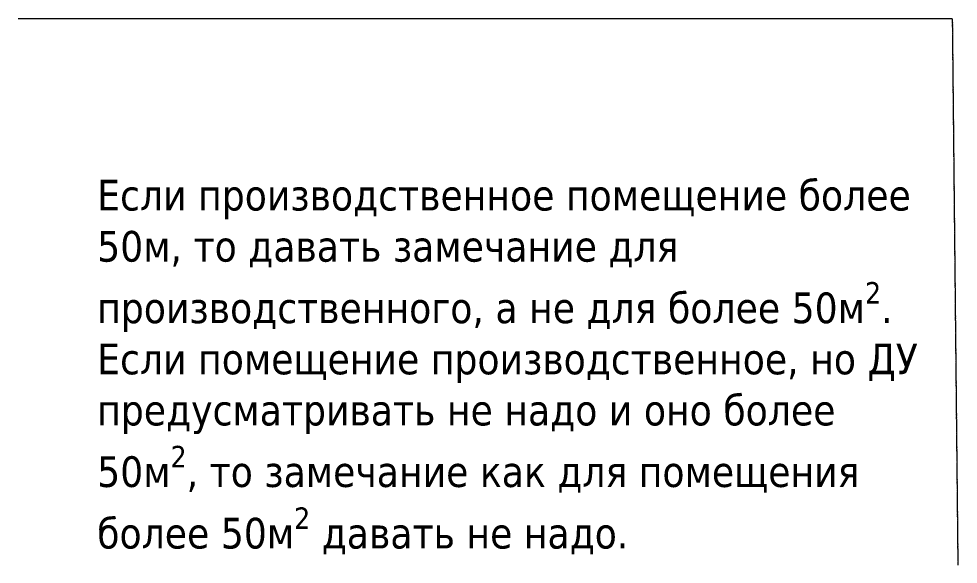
# Model space of a CAD drawing. Header units: millimetres. Extents: x -783640 to 8156175, y -1575894 to 1845315.
# Drawn here: x -339565 to 27870, y 1206787 to 1420225 of the extents above; entities that cross this region are included whole.
import ezdxf

# ---------------------------------------------------------------- set-up
doc = ezdxf.new("R2010")
doc.units = ezdxf.units.MM
doc.layers.add('экспертиза ДУ', color=1, linetype='Continuous', lineweight=0)
doc.layers.add('экспертиза ДУ пояснения', color=6, linetype='Continuous', lineweight=0)
doc.styles.add('ЭКСПЕРТИЗА', font='tahoma.ttf')

msp = doc.modelspace()

# ---------------------------------------------------------------- linework, layer by layer
at = {"layer": 'экспертиза ДУ'}
msp.add_lwpolyline([(27786, 1206532, 0.5205671), (27782, 1206861, 0.5205671), (27779, 1207191, 0.5205671), (27776, 1207521, 0.5205671), (27772, 1207851, 0.5205671), (27769, 1208181, 0.5205671), (27765, 1208511, 0.5205671), (27762, 1208841, 0.5205671), (27759, 1209171, 0.5205671), (27755, 1209501, 0.5205671), (27752, 1209831, 0.5205671), (27749, 1210161, 0.5205671), (27745, 1210491, 0.5205671), (27742, 1210821, 0.5205671), (27739, 1211151, 0.5205671), (27735, 1211481, 0.5205671), (27732, 1211811, 0.5205671), (27728, 1212141, 0.5205671), (27725, 1212471, 0.5205671), (27722, 1212800, 0.5205671), (27718, 1213130, 0.5205671), (27715, 1213460, 0.5205671), (27712, 1213790, 0.5205671), (27708, 1214120, 0.5205671), (27705, 1214450, 0.5205671), (27701, 1214780, 0.5205671), (27698, 1215110, 0.5205671), (27695, 1215440, 0.5205671), (27691, 1215770, 0.5205671), (27688, 1216100, 0.5205671), (27685, 1216430, 0.5205671), (27681, 1216760, 0.5205671), (27678, 1217090, 0.5205671), (27675, 1217420, 0.5205671), (27671, 1217750, 0.5205671), (27668, 1218080, 0.5205671), (27664, 1218410, 0.5205671), (27661, 1218739, 0.5205671), (27658, 1219069, 0.5205671), (27654, 1219399, 0.5205671), (27651, 1219729, 0.5205671), (27648, 1220059, 0.5205671), (27644, 1220389, 0.5205671), (27641, 1220719, 0.5205671), (27637, 1221049, 0.5205671), (27634, 1221379, 0.5205671), (27631, 1221709, 0.5205671), (27627, 1222039, 0.5205671), (27624, 1222369, 0.5205671), (27621, 1222699, 0.5205671), (27617, 1223029, 0.5205671), (27614, 1223359, 0.5205671), (27611, 1223689, 0.5205671), (27607, 1224019, 0.5205671), (27604, 1224349, 0.5205671), (27600, 1224678, 0.5205671), (27597, 1225008, 0.5205671), (27594, 1225338, 0.5205671), (27590, 1225668, 0.5205671), (27587, 1225998, 0.5205671), (27584, 1226328, 0.5205671), (27580, 1226658, 0.5205671), (27577, 1226988, 0.5205671), (27573, 1227318, 0.5205671), (27570, 1227648, 0.5205671), (27567, 1227978, 0.5205671), (27563, 1228308, 0.5205671), (27560, 1228638, 0.5205671), (27557, 1228968, 0.5205671), (27553, 1229298, 0.5205671), (27550, 1229628, 0.5205671), (27547, 1229958, 0.5205671), (27543, 1230288, 0.5205671), (27540, 1230617, 0.5205671), (27536, 1230947, 0.5205671), (27533, 1231277, 0.5205671), (27530, 1231607, 0.5205671), (27526, 1231937, 0.5205671), (27523, 1232267, 0.5205671), (27520, 1232597, 0.5205671), (27516, 1232927, 0.5205671), (27513, 1233257, 0.5205671), (27509, 1233587, 0.5205671), (27506, 1233917, 0.5205671), (27503, 1234247, 0.5205671), (27499, 1234577, 0.5205671), (27496, 1234907, 0.5205671), (27493, 1235237, 0.5205671), (27489, 1235567, 0.5205671), (27486, 1235897, 0.5205671), (27483, 1236227, 0.5205671), (27479, 1236556, 0.5205671), (27476, 1236886, 0.5205671), (27472, 1237216, 0.5205671), (27469, 1237546, 0.5205671), (27466, 1237876, 0.5205671), (27462, 1238206, 0.5205671), (27459, 1238536, 0.5205671), (27456, 1238866, 0.5205671), (27452, 1239196, 0.5205671), (27449, 1239526, 0.5205671), (27445, 1239856, 0.5205671), (27442, 1240186, 0.5205671), (27439, 1240516, 0.5205671), (27435, 1240846, 0.5205671), (27432, 1241176, 0.5205671), (27429, 1241506, 0.5205671), (27425, 1241836, 0.5205671), (27422, 1242166, 0.5205671), (27419, 1242495, 0.5205671), (27415, 1242825, 0.5205671), (27412, 1243155, 0.5205671), (27408, 1243485, 0.5205671), (27405, 1243815, 0.5205671), (27402, 1244145, 0.5205671), (27398, 1244475, 0.5205671), (27395, 1244805, 0.5205671), (27392, 1245135, 0.5205671), (27388, 1245465, 0.5205671), (27385, 1245795, 0.5205671), (27381, 1246125, 0.5205671), (27378, 1246455, 0.5205671), (27375, 1246785, 0.5205671), (27371, 1247115, 0.5205671), (27368, 1247445, 0.5205671), (27365, 1247775, 0.5205671), (27361, 1248105, 0.5205671), (27358, 1248434, 0.5205671), (27354, 1248764, 0.5205671), (27351, 1249094, 0.5205671), (27348, 1249424, 0.5205671), (27344, 1249754, 0.5205671), (27341, 1250084, 0.5205671), (27338, 1250414, 0.5205671), (27334, 1250744, 0.5205671), (27331, 1251074, 0.5205671), (27328, 1251404, 0.5205671), (27324, 1251734, 0.5205671), (27321, 1252064, 0.5205671), (27317, 1252394, 0.5205671), (27314, 1252724, 0.5205671), (27311, 1253054, 0.5205671), (27307, 1253384, 0.5205671), (27304, 1253714, 0.5205671), (27301, 1254044, 0.5205671), (27297, 1254373, 0.5205671), (27294, 1254703, 0.5205671), (27290, 1255033, 0.5205671), (27287, 1255363, 0.5205671), (27284, 1255693, 0.5205671), (27280, 1256023, 0.5205671), (27277, 1256353, 0.5205671), (27274, 1256683, 0.5205671), (27270, 1257013, 0.5205671), (27267, 1257343, 0.5205671), (27264, 1257673, 0.5205671), (27260, 1258003, 0.5205671), (27257, 1258333, 0.5205671), (27253, 1258663, 0.5205671), (27250, 1258993, 0.5205671), (27247, 1259323, 0.5205671), (27243, 1259653, 0.5205671), (27240, 1259983, 0.5205671), (27237, 1260312, 0.5205671), (27233, 1260642, 0.5205671), (27230, 1260972, 0.5205671), (27226, 1261302, 0.5205671), (27223, 1261632, 0.5205671), (27220, 1261962, 0.5205671), (27216, 1262292, 0.5205671), (27213, 1262622, 0.5205671), (27210, 1262952, 0.5205671), (27206, 1263282, 0.5205671), (27203, 1263612, 0.5205671), (27200, 1263942, 0.5205671), (27196, 1264272, 0.5205671), (27193, 1264602, 0.5205671), (27189, 1264932, 0.5205671), (27186, 1265262, 0.5205671), (27183, 1265592, 0.5205671), (27179, 1265922, 0.5205671), (27176, 1266251, 0.5205671), (27173, 1266581, 0.5205671), (27169, 1266911, 0.5205671), (27166, 1267241, 0.5205671), (27162, 1267571, 0.5205671), (27159, 1267901, 0.5205671), (27156, 1268231, 0.5205671), (27152, 1268561, 0.5205671), (27149, 1268891, 0.5205671), (27146, 1269221, 0.5205671), (27142, 1269551, 0.5205671), (27139, 1269881, 0.5205671), (27136, 1270211, 0.5205671), (27132, 1270541, 0.5205671), (27129, 1270871, 0.5205671), (27125, 1271201, 0.5205671), (27122, 1271531, 0.5205671), (27119, 1271861, 0.5205671), (27115, 1272190, 0.5205671), (27112, 1272520, 0.5205671), (27109, 1272850, 0.5205671), (27105, 1273180, 0.5205671), (27102, 1273510, 0.5205671), (27098, 1273840, 0.5205671), (27095, 1274170, 0.5205671), (27092, 1274500, 0.5205671), (27088, 1274830, 0.5205671), (27085, 1275160, 0.5205671), (27082, 1275490, 0.5205671), (27078, 1275820, 0.5205671), (27075, 1276150, 0.5205671), (27072, 1276480, 0.5205671), (27068, 1276810, 0.5205671), (27065, 1277140, 0.5205671), (27061, 1277470, 0.5205671), (27058, 1277800, 0.5205671), (27055, 1278129, 0.5205671), (27051, 1278459, 0.5205671), (27048, 1278789, 0.5205671), (27045, 1279119, 0.5205671), (27041, 1279449, 0.5205671), (27038, 1279779, 0.5205671), (27034, 1280109, 0.5205671), (27031, 1280439, 0.5205671), (27028, 1280769, 0.5205671), (27024, 1281099, 0.5205671), (27021, 1281429, 0.5205671), (27018, 1281759, 0.5205671), (27014, 1282089, 0.5205671), (27011, 1282419, 0.5205671), (27008, 1282749, 0.5205671), (27004, 1283079, 0.5205671), (27001, 1283409, 0.5205671), (26997, 1283739, 0.5205671), (26994, 1284068, 0.5205671), (26991, 1284398, 0.5205671), (26987, 1284728, 0.5205671), (26984, 1285058, 0.5205671), (26981, 1285388, 0.5205671), (26977, 1285718, 0.5205671), (26974, 1286048, 0.5205671), (26970, 1286378, 0.5205671), (26967, 1286708, 0.5205671), (26964, 1287038, 0.5205671), (26960, 1287368, 0.5205671), (26957, 1287698, 0.5205671), (26954, 1288028, 0.5205671), (26950, 1288358, 0.5205671), (26947, 1288688, 0.5205671), (26944, 1289018, 0.5205671), (26940, 1289348, 0.5205671), (26937, 1289678, 0.5205671), (26933, 1290007, 0.5205671), (26930, 1290337, 0.5205671), (26927, 1290667, 0.5205671), (26923, 1290997, 0.5205671), (26920, 1291327, 0.5205671), (26917, 1291657, 0.5205671), (26913, 1291987, 0.5205671), (26910, 1292317, 0.5205671), (26906, 1292647, 0.5205671), (26903, 1292977, 0.5205671), (26900, 1293307, 0.5205671), (26896, 1293637, 0.5205671), (26893, 1293967, 0.5205671), (26890, 1294297, 0.5205671), (26886, 1294627, 0.5205671), (26883, 1294957, 0.5205671), (26879, 1295287, 0.5205671), (26876, 1295617, 0.5205671), (26873, 1295946, 0.5205671), (26869, 1296276, 0.5205671), (26866, 1296606, 0.5205671), (26863, 1296936, 0.5205671), (26859, 1297266, 0.5205671), (26856, 1297596, 0.5205671), (26853, 1297926, 0.5205671), (26849, 1298256, 0.5205671), (26846, 1298586, 0.5205671), (26842, 1298916, 0.5205671), (26839, 1299246, 0.5205671), (26836, 1299576, 0.5205671), (26832, 1299906, 0.5205671), (26829, 1300236, 0.5205671), (26826, 1300566, 0.5205671), (26822, 1300896, 0.5205671), (26819, 1301226, 0.5205671), (26815, 1301556, 0.5205671), (26812, 1301885, 0.5205671), (26809, 1302215, 0.5205671), (26805, 1302545, 0.5205671), (26802, 1302875, 0.5205671), (26799, 1303205, 0.5205671), (26795, 1303535, 0.5205671), (26792, 1303865, 0.5205671), (26789, 1304195, 0.5205671), (26785, 1304525, 0.5205671), (26782, 1304855, 0.5205671), (26778, 1305185, 0.5205671), (26775, 1305515, 0.5205671), (26772, 1305845, 0.5205671), (26768, 1306175, 0.5205671), (26765, 1306505, 0.5205671), (26762, 1306835, 0.5205671), (26758, 1307165, 0.5205671), (26755, 1307495, 0.5205671), (26751, 1307824, 0.5205671), (26748, 1308154, 0.5205671), (26745, 1308484, 0.5205671), (26741, 1308814, 0.5205671), (26738, 1309144, 0.5205671), (26735, 1309474, 0.5205671), (26731, 1309804, 0.5205671), (26728, 1310134, 0.5205671), (26725, 1310464, 0.5205671), (26721, 1310794, 0.5205671), (26718, 1311124, 0.5205671), (26714, 1311454, 0.5205671), (26711, 1311784, 0.5205671), (26708, 1312114, 0.5205671), (26704, 1312444, 0.5205671), (26701, 1312774, 0.5205671), (26698, 1313104, 0.5205671), (26694, 1313434, 0.5205671), (26691, 1313763, 0.5205671), (26687, 1314093, 0.5205671), (26684, 1314423, 0.5205671), (26681, 1314753, 0.5205671), (26677, 1315083, 0.5205671), (26674, 1315413, 0.5205671), (26671, 1315743, 0.5205671), (26667, 1316073, 0.5205671), (26664, 1316403, 0.5205671), (26661, 1316733, 0.5205671), (26657, 1317063, 0.5205671), (26654, 1317393, 0.5205671), (26650, 1317723, 0.5205671), (26647, 1318053, 0.5205671), (26644, 1318383, 0.5205671), (26640, 1318713, 0.5205671), (26637, 1319043, 0.5205671), (26634, 1319373, 0.5205671), (26630, 1319702, 0.5205671), (26627, 1320032, 0.5205671), (26623, 1320362, 0.5205671), (26620, 1320692, 0.5205671), (26617, 1321022, 0.5205671), (26613, 1321352, 0.5205671), (26610, 1321682, 0.5205671), (26607, 1322012, 0.5205671), (26603, 1322342, 0.5205671), (26600, 1322672, 0.5205671), (26597, 1323002, 0.5205671), (26593, 1323332, 0.5205671), (26590, 1323662, 0.5205671), (26586, 1323992, 0.5205671), (26583, 1324322, 0.5205671), (26580, 1324652, 0.5205671), (26576, 1324982, 0.5205671), (26573, 1325312, 0.5205671), (26570, 1325641, 0.5205671), (26566, 1325971, 0.5205671), (26563, 1326301, 0.5205671), (26559, 1326631, 0.5205671), (26556, 1326961, 0.5205671), (26553, 1327291, 0.5205671), (26549, 1327621, 0.5205671), (26546, 1327951, 0.5205671), (26543, 1328281, 0.5205671), (26539, 1328611, 0.5205671), (26536, 1328941, 0.5205671), (26533, 1329271, 0.5205671), (26529, 1329601, 0.5205671), (26526, 1329931, 0.5205671), (26522, 1330261, 0.5205671), (26519, 1330591, 0.5205671), (26516, 1330921, 0.5205671), (26512, 1331251, 0.5205671), (26509, 1331580, 0.5205671), (26506, 1331910, 0.5205671), (26502, 1332240, 0.5205671), (26499, 1332570, 0.5205671), (26495, 1332900, 0.5205671), (26492, 1333230, 0.5205671), (26489, 1333560, 0.5205671), (26485, 1333890, 0.5205671), (26482, 1334220, 0.5205671), (26479, 1334550, 0.5205671), (26475, 1334880, 0.5205671), (26472, 1335210, 0.5205671), (26469, 1335540, 0.5205671), (26465, 1335870, 0.5205671), (26462, 1336200, 0.5205671), (26458, 1336530, 0.5205671), (26455, 1336860, 0.5205671), (26452, 1337190, 0.5205671), (26448, 1337519, 0.5205671), (26445, 1337849, 0.5205671), (26442, 1338179, 0.5205671), (26438, 1338509, 0.5205671), (26435, 1338839, 0.5205671), (26431, 1339169, 0.5205671), (26428, 1339499, 0.5205671), (26425, 1339829, 0.5205671), (26421, 1340159, 0.5205671), (26418, 1340489, 0.5205671), (26415, 1340819, 0.5205671), (26411, 1341149, 0.5205671), (26408, 1341479, 0.5205671), (26404, 1341809, 0.5205671), (26401, 1342139, 0.5205671), (26398, 1342469, 0.5205671), (26394, 1342799, 0.5205671), (26391, 1343129, 0.5205671), (26388, 1343458, 0.5205671), (26384, 1343788, 0.5205671), (26381, 1344118, 0.5205671), (26378, 1344448, 0.5205671), (26374, 1344778, 0.5205671), (26371, 1345108, 0.5205671), (26367, 1345438, 0.5205671), (26364, 1345768, 0.5205671), (26361, 1346098, 0.5205671), (26357, 1346428, 0.5205671), (26354, 1346758, 0.5205671), (26351, 1347088, 0.5205671), (26347, 1347418, 0.5205671), (26344, 1347748, 0.5205671), (26340, 1348078, 0.5205671), (26337, 1348408, 0.5205671), (26334, 1348738, 0.5205671), (26330, 1349068, 0.5205671), (26327, 1349397, 0.5205671), (26324, 1349727, 0.5205671), (26320, 1350057, 0.5205671), (26317, 1350387, 0.5205671), (26314, 1350717, 0.5205671), (26310, 1351047, 0.5205671), (26307, 1351377, 0.5205671), (26303, 1351707, 0.5205671), (26300, 1352037, 0.5205671), (26297, 1352367, 0.5205671), (26293, 1352697, 0.5205671), (26290, 1353027, 0.5205671), (26287, 1353357, 0.5205671), (26283, 1353687, 0.5205671), (26280, 1354017, 0.5205671), (26276, 1354347, 0.5205671), (26273, 1354677, 0.5205671), (26270, 1355007, 0.5205671), (26266, 1355336, 0.5205671), (26263, 1355666, 0.5205671), (26260, 1355996, 0.5205671), (26256, 1356326, 0.5205671), (26253, 1356656, 0.5205671), (26250, 1356986, 0.5205671), (26246, 1357316, 0.5205671), (26243, 1357646, 0.5205671), (26239, 1357976, 0.5205671), (26236, 1358306, 0.5205671), (26233, 1358636, 0.5205671), (26229, 1358966, 0.5205671), (26226, 1359296, 0.5205671), (26223, 1359626, 0.5205671), (26219, 1359956, 0.5205671), (26216, 1360286, 0.5205671), (26212, 1360616, 0.5205671), (26209, 1360946, 0.5205671), (26206, 1361275, 0.5205671), (26202, 1361605, 0.5205671), (26199, 1361935, 0.5205671), (26196, 1362265, 0.5205671), (26192, 1362595, 0.5205671), (26189, 1362925, 0.5205671), (26186, 1363255, 0.5205671), (26182, 1363585, 0.5205671), (26179, 1363915, 0.5205671), (26175, 1364245, 0.5205671), (26172, 1364575, 0.5205671), (26169, 1364905, 0.5205671), (26165, 1365235, 0.5205671), (26162, 1365565, 0.5205671), (26159, 1365895, 0.5205671), (26155, 1366225, 0.5205671), (26152, 1366555, 0.5205671), (26148, 1366885, 0.5205671), (26145, 1367214, 0.5205671), (26142, 1367544, 0.5205671), (26138, 1367874, 0.5205671), (26135, 1368204, 0.5205671), (26132, 1368534, 0.5205671), (26128, 1368864, 0.5205671), (26125, 1369194, 0.5205671), (26122, 1369524, 0.5205671), (26118, 1369854, 0.5205671), (26115, 1370184, 0.5205671), (26111, 1370514, 0.5205671), (26108, 1370844, 0.5205671), (26105, 1371174, 0.5205671), (26101, 1371504, 0.5205671), (26098, 1371834, 0.5205671), (26095, 1372164, 0.5205671), (26091, 1372494, 0.5205671), (26088, 1372824, 0.5205671), (26084, 1373153, 0.5205671), (26081, 1373483, 0.5205671), (26078, 1373813, 0.5205671), (26074, 1374143, 0.5205671), (26071, 1374473, 0.5205671), (26068, 1374803, 0.5205671), (26064, 1375133, 0.5205671), (26061, 1375463, 0.5205671), (26058, 1375793, 0.5205671), (26054, 1376123, 0.5205671), (26051, 1376453, 0.5205671), (26047, 1376783, 0.5205671), (26044, 1377113, 0.5205671), (26041, 1377443, 0.5205671), (26037, 1377773, 0.5205671), (26034, 1378103, 0.5205671), (26031, 1378433, 0.5205671), (26027, 1378763, 0.5205671), (26024, 1379092, 0.5205671), (26020, 1379422, 0.5205671), (26017, 1379752, 0.5205671), (26014, 1380082, 0.5205671), (26010, 1380412, 0.5205671), (26007, 1380742, 0.5205671), (26004, 1381072, 0.5205671), (26000, 1381402, 0.5205671), (25997, 1381732, 0.5205671), (25994, 1382062, 0.5205671), (25990, 1382392, 0.5205671), (25987, 1382722, 0.5205671), (25983, 1383052, 0.5205671), (25980, 1383382, 0.5205671), (25977, 1383712, 0.5205671), (25973, 1384042, 0.5205671), (25970, 1384372, 0.5205671), (25967, 1384702, 0.5205671), (25963, 1385031, 0.5205671), (25960, 1385361, 0.5205671), (25956, 1385691, 0.5205671), (25953, 1386021, 0.5205671), (25950, 1386351, 0.5205671), (25946, 1386681, 0.5205671), (25943, 1387011, 0.5205671), (25940, 1387341, 0.5205671), (25936, 1387671, 0.5205671), (25933, 1388001, 0.5205671), (25929, 1388331, 0.5205671), (25926, 1388661, 0.5205671), (25923, 1388991, 0.5205671), (25919, 1389321, 0.5205671), (25916, 1389651, 0.5205671), (25913, 1389981, 0.5205671), (25909, 1390311, 0.5205671), (25906, 1390641, 0.5205671), (25903, 1390970, 0.5205671), (25899, 1391300, 0.5205671), (25896, 1391630, 0.5205671), (25892, 1391960, 0.5205671), (25889, 1392290, 0.5205671), (25886, 1392620, 0.5205671), (25882, 1392950, 0.5205671), (25879, 1393280, 0.5205671), (25876, 1393610, 0.5205671), (25872, 1393940, 0.5205671), (25869, 1394270, 0.5205671), (25865, 1394600, 0.5205671), (25862, 1394930, 0.5205671), (25859, 1395260, 0.5205671), (25855, 1395590, 0.5205671), (25852, 1395920, 0.5205671), (25849, 1396250, 0.5205671), (25845, 1396580, 0.5205671), (25842, 1396909, 0.5205671), (25839, 1397239, 0.5205671), (25835, 1397569, 0.5205671), (25832, 1397899, 0.5205671), (25828, 1398229, 0.5205671), (25825, 1398559, 0.5205671), (25822, 1398889, 0.5205671), (25818, 1399219, 0.5205671), (25815, 1399549, 0.5205671), (25812, 1399879, 0.5205671), (25808, 1400209, 0.5205671), (25805, 1400539, 0.5205671), (25801, 1400869, 0.5205671), (25798, 1401199, 0.5205671), (25795, 1401529, 0.5205671), (25791, 1401859, 0.5205671), (25788, 1402189, 0.5205671), (25785, 1402519, 0.5205671), (25781, 1402848, 0.5205671), (25778, 1403178, 0.5205671), (25775, 1403508, 0.5205671), (25771, 1403838, 0.5205671), (25768, 1404168, 0.5205671), (25764, 1404498, 0.5205671), (25761, 1404828, 0.5205671), (25758, 1405158, 0.5205671), (25754, 1405488, 0.5205671), (25751, 1405818, 0.5205671), (25748, 1406148, 0.5205671), (25744, 1406478, 0.5205671), (25741, 1406808, 0.5205671), (25737, 1407138, 0.5205671), (25734, 1407468, 0.5205671), (25731, 1407798, 0.5205671), (25727, 1408128, 0.5205671), (25724, 1408458, 0.5205671), (25721, 1408787, 0.5205671), (25717, 1409117, 0.5205671), (25714, 1409447, 0.5205671), (25711, 1409777, 0.5205671), (25707, 1410107, 0.5205671), (25704, 1410437, 0.5205671), (25700, 1410767, 0.5205671), (25697, 1411097, 0.5205671), (25694, 1411427, 0.5205671), (25690, 1411757, 0.5205671), (25687, 1412087, 0.5205671), (25684, 1412417, 0.5205671), (25680, 1412747, 0.5205671), (25677, 1413077, 0.5205671), (25673, 1413407, 0.5205671), (25670, 1413737, 0.5205671), (25667, 1414067, 0.5205671), (25663, 1414397, 0.5205671), (25660, 1414726, 0.5205671), (25657, 1415056, 0.5205671), (25653, 1415386, 0.5205671), (25650, 1415716, 0.5205671), (25647, 1416046, 0.5205671), (25643, 1416376, 0.5205671), (25640, 1416706, 0.5205671), (25636, 1417036, 0.5205671), (25633, 1417366, 0.5205671), (25630, 1417696, 0.5205671), (25626, 1418026, 0.5205671), (25623, 1418356, 0.5205671), (25620, 1418686, 0.5205671), (25616, 1419016, 0.5205671), (25613, 1419346, 0.5205671), (25609, 1419676, 0.5205671), (25606, 1420006, 0.5205671), (25408, 1420139, 0.5205671), (25078, 1420139, 0.5205671), (24748, 1420139, 0.5205671), (24418, 1420139, 0.5205671), (24088, 1420139, 0.5205671), (23758, 1420139, 0.5205671), (23428, 1420139, 0.5205671), (23098, 1420139, 0.5205671), (22768, 1420139, 0.5205671), (22438, 1420139, 0.5205671), (22108, 1420139, 0.5205671), (21778, 1420139, 0.5205671), (21448, 1420139, 0.5205671), (21118, 1420139, 0.5205671), (20788, 1420139, 0.5205671), (20459, 1420139, 0.5205671), (20129, 1420139, 0.5205671), (19799, 1420139, 0.5205671), (19469, 1420139, 0.5205671), (19139, 1420139, 0.5205671), (18809, 1420139, 0.5205671), (18479, 1420139, 0.5205671), (18149, 1420139, 0.5205671), (17819, 1420139, 0.5205671), (17489, 1420139, 0.5205671), (17159, 1420139, 0.5205671), (16829, 1420139, 0.5205671), (16499, 1420139, 0.5205671), (16169, 1420139, 0.5205671), (15839, 1420139, 0.5205671), (15509, 1420139, 0.5205671), (15179, 1420139, 0.5205671), (14849, 1420139, 0.5205671), (14519, 1420139, 0.5205671), (14189, 1420139, 0.5205671), (13859, 1420139, 0.5205671), (13529, 1420139, 0.5205671), (13199, 1420139, 0.5205671), (12869, 1420139, 0.5205671), (12539, 1420139, 0.5205671), (12209, 1420139, 0.5205671), (11880, 1420139, 0.5205671), (11550, 1420139, 0.5205671), (11220, 1420139, 0.5205671), (10890, 1420139, 0.5205671), (10560, 1420139, 0.5205671), (10230, 1420139, 0.5205671), (9900, 1420139, 0.5205671), (9570, 1420139, 0.5205671), (9240, 1420139, 0.5205671), (8910, 1420139, 0.5205671), (8580, 1420139, 0.5205671), (8250, 1420139, 0.5205671), (7920, 1420139, 0.5205671), (7590, 1420139, 0.5205671), (7260, 1420139, 0.5205671), (6930, 1420139, 0.5205671), (6600, 1420139, 0.5205671), (6270, 1420139, 0.5205671), (5940, 1420139, 0.5205671), (5610, 1420139, 0.5205671), (5280, 1420139, 0.5205671), (4950, 1420139, 0.5205671), (4620, 1420139, 0.5205671), (4290, 1420139, 0.5205671), (3960, 1420139, 0.5205671), (3630, 1420139, 0.5205671), (3301, 1420139, 0.5205671), (2971, 1420139, 0.5205671), (2641, 1420139, 0.5205671), (2311, 1420139, 0.5205671), (1981, 1420139, 0.5205671), (1651, 1420139, 0.5205671), (1321, 1420139, 0.5205671), (991, 1420139, 0.5205671), (661, 1420139, 0.5205671), (331, 1420139, 0.5205671), (1, 1420139, 0.5205671), (-329, 1420139, 0.5205671), (-659, 1420139, 0.5205671), (-989, 1420139, 0.5205671), (-1319, 1420139, 0.5205671), (-1649, 1420139, 0.5205671), (-1979, 1420139, 0.5205671), (-2309, 1420139, 0.5205671), (-2639, 1420139, 0.5205671), (-2969, 1420139, 0.5205671), (-3299, 1420139, 0.5205671), (-3629, 1420139, 0.5205671), (-3959, 1420139, 0.5205671), (-4289, 1420139, 0.5205671), (-4619, 1420139, 0.5205671), (-4949, 1420139, 0.5205671), (-5278, 1420139, 0.5205671), (-5608, 1420139, 0.5205671), (-5938, 1420139, 0.5205671), (-6268, 1420139, 0.5205671), (-6598, 1420139, 0.5205671), (-6928, 1420139, 0.5205671), (-7258, 1420139, 0.5205671), (-7588, 1420139, 0.5205671), (-7918, 1420139, 0.5205671), (-8248, 1420139, 0.5205671), (-8578, 1420139, 0.5205671), (-8908, 1420139, 0.5205671), (-9238, 1420139, 0.5205671), (-9568, 1420139, 0.5205671), (-9898, 1420139, 0.5205671), (-10228, 1420139, 0.5205671), (-10558, 1420139, 0.5205671), (-10888, 1420139, 0.5205671), (-11218, 1420139, 0.5205671), (-11548, 1420139, 0.5205671), (-11878, 1420139, 0.5205671), (-12208, 1420139, 0.5205671), (-12538, 1420139, 0.5205671), (-12868, 1420139, 0.5205671), (-13198, 1420139, 0.5205671), (-13528, 1420139, 0.5205671), (-13857, 1420139, 0.5205671), (-14187, 1420139, 0.5205671), (-14517, 1420139, 0.5205671), (-14847, 1420139, 0.5205671), (-15177, 1420139, 0.5205671), (-15507, 1420139, 0.5205671), (-15837, 1420139, 0.5205671), (-16167, 1420139, 0.5205671), (-16497, 1420139, 0.5205671), (-16827, 1420139, 0.5205671), (-17157, 1420139, 0.5205671), (-17487, 1420139, 0.5205671), (-17817, 1420139, 0.5205671), (-18147, 1420139, 0.5205671), (-18477, 1420139, 0.5205671), (-18807, 1420139, 0.5205671), (-19137, 1420139, 0.5205671), (-19467, 1420139, 0.5205671), (-19797, 1420139, 0.5205671), (-20127, 1420139, 0.5205671), (-20457, 1420139, 0.5205671), (-20787, 1420139, 0.5205671), (-21117, 1420139, 0.5205671), (-21447, 1420139, 0.5205671), (-21777, 1420139, 0.5205671), (-22107, 1420139, 0.5205671), (-22437, 1420139, 0.5205671), (-22766, 1420139, 0.5205671), (-23096, 1420139, 0.5205671), (-23426, 1420139, 0.5205671), (-23756, 1420139, 0.5205671), (-24086, 1420139, 0.5205671), (-24416, 1420139, 0.5205671), (-24746, 1420139, 0.5205671), (-25076, 1420139, 0.5205671), (-25406, 1420139, 0.5205671), (-25736, 1420139, 0.5205671), (-26066, 1420139, 0.5205671), (-26396, 1420139, 0.5205671), (-26726, 1420139, 0.5205671), (-27056, 1420139, 0.5205671), (-27386, 1420139, 0.5205671), (-27716, 1420139, 0.5205671), (-28046, 1420139, 0.5205671), (-28376, 1420139, 0.5205671), (-28706, 1420139, 0.5205671), (-29036, 1420139, 0.5205671), (-29366, 1420139, 0.5205671), (-29696, 1420139, 0.5205671), (-30026, 1420139, 0.5205671), (-30356, 1420139, 0.5205671), (-30686, 1420139, 0.5205671), (-31016, 1420139, 0.5205671), (-31345, 1420139, 0.5205671), (-31675, 1420139, 0.5205671), (-32005, 1420139, 0.5205671), (-32335, 1420139, 0.5205671), (-32665, 1420139, 0.5205671), (-32995, 1420139, 0.5205671), (-33325, 1420139, 0.5205671), (-33655, 1420139, 0.5205671), (-33985, 1420139, 0.5205671), (-34315, 1420139, 0.5205671), (-34645, 1420139, 0.5205671), (-34975, 1420139, 0.5205671), (-35305, 1420139, 0.5205671), (-35635, 1420139, 0.5205671), (-35965, 1420139, 0.5205671), (-36295, 1420139, 0.5205671), (-36625, 1420139, 0.5205671), (-36955, 1420139, 0.5205671), (-37285, 1420139, 0.5205671), (-37615, 1420139, 0.5205671), (-37945, 1420139, 0.5205671), (-38275, 1420139, 0.5205671), (-38605, 1420139, 0.5205671), (-38935, 1420139, 0.5205671), (-39265, 1420139, 0.5205671), (-39595, 1420139, 0.5205671), (-39924, 1420139, 0.5205671), (-40254, 1420139, 0.5205671), (-40584, 1420139, 0.5205671), (-40914, 1420139, 0.5205671), (-41244, 1420139, 0.5205671), (-41574, 1420139, 0.5205671), (-41904, 1420139, 0.5205671), (-42234, 1420139, 0.5205671), (-42564, 1420139, 0.5205671), (-42894, 1420139, 0.5205671), (-43224, 1420139, 0.5205671), (-43554, 1420139, 0.5205671), (-43884, 1420139, 0.5205671), (-44214, 1420139, 0.5205671), (-44544, 1420139, 0.5205671), (-44874, 1420139, 0.5205671), (-45204, 1420139, 0.5205671), (-45534, 1420139, 0.5205671), (-45864, 1420139, 0.5205671), (-46194, 1420139, 0.5205671), (-46524, 1420139, 0.5205671), (-46854, 1420139, 0.5205671), (-47184, 1420139, 0.5205671), (-47514, 1420139, 0.5205671), (-47844, 1420139, 0.5205671), (-48174, 1420139, 0.5205671), (-48503, 1420139, 0.5205671), (-48833, 1420139, 0.5205671), (-49163, 1420139, 0.5205671), (-49493, 1420139, 0.5205671), (-49823, 1420139, 0.5205671), (-50153, 1420139, 0.5205671), (-50483, 1420139, 0.5205671), (-50813, 1420139, 0.5205671), (-51143, 1420139, 0.5205671), (-51473, 1420139, 0.5205671), (-51803, 1420139, 0.5205671), (-52133, 1420139, 0.5205671), (-52463, 1420139, 0.5205671), (-52793, 1420139, 0.5205671), (-53123, 1420139, 0.5205671), (-53453, 1420139, 0.5205671), (-53783, 1420139, 0.5205671), (-54113, 1420139, 0.5205671), (-54443, 1420139, 0.5205671), (-54773, 1420139, 0.5205671), (-55103, 1420139, 0.5205671), (-55433, 1420139, 0.5205671), (-55763, 1420139, 0.5205671), (-56093, 1420139, 0.5205671), (-56423, 1420139, 0.5205671), (-56753, 1420139, 0.5205671), (-57082, 1420139, 0.5205671), (-57412, 1420139, 0.5205671), (-57742, 1420139, 0.5205671), (-58072, 1420139, 0.5205671), (-58402, 1420139, 0.5205671), (-58732, 1420139, 0.5205671), (-59062, 1420139, 0.5205671), (-59392, 1420139, 0.5205671), (-59722, 1420139, 0.5205671), (-60052, 1420139, 0.5205671), (-60382, 1420139, 0.5205671), (-60712, 1420139, 0.5205671), (-61042, 1420139, 0.5205671), (-61372, 1420139, 0.5205671), (-61702, 1420139, 0.5205671), (-62032, 1420139, 0.5205671), (-62362, 1420139, 0.5205671), (-62692, 1420139, 0.5205671), (-63022, 1420139, 0.5205671), (-63352, 1420139, 0.5205671), (-63682, 1420139, 0.5205671), (-64012, 1420139, 0.5205671), (-64342, 1420139, 0.5205671), (-64672, 1420139, 0.5205671), (-65002, 1420139, 0.5205671), (-65332, 1420139, 0.5205671), (-65661, 1420139, 0.5205671), (-65991, 1420139, 0.5205671), (-66321, 1420139, 0.5205671), (-66651, 1420139, 0.5205671), (-66981, 1420139, 0.5205671), (-67311, 1420139, 0.5205671), (-67641, 1420139, 0.5205671), (-67971, 1420139, 0.5205671), (-68301, 1420139, 0.5205671), (-68631, 1420139, 0.5205671), (-68961, 1420139, 0.5205671), (-69291, 1420139, 0.5205671), (-69621, 1420139, 0.5205671), (-69951, 1420139, 0.5205671), (-70281, 1420139, 0.5205671), (-70611, 1420139, 0.5205671), (-70941, 1420139, 0.5205671), (-71271, 1420139, 0.5205671), (-71601, 1420139, 0.5205671), (-71931, 1420139, 0.5205671), (-72261, 1420139, 0.5205671), (-72591, 1420139, 0.5205671), (-72921, 1420139, 0.5205671), (-73251, 1420139, 0.5205671), (-73581, 1420139, 0.5205671), (-73911, 1420139, 0.5205671), (-74240, 1420139, 0.5205671), (-74570, 1420139, 0.5205671), (-74900, 1420139, 0.5205671), (-75230, 1420139, 0.5205671), (-75560, 1420139, 0.5205671), (-75890, 1420139, 0.5205671), (-76220, 1420139, 0.5205671), (-76550, 1420139, 0.5205671), (-76880, 1420139, 0.5205671), (-77210, 1420139, 0.5205671), (-77540, 1420139, 0.5205671), (-77870, 1420139, 0.5205671), (-78200, 1420139, 0.5205671), (-78530, 1420139, 0.5205671), (-78860, 1420139, 0.5205671), (-79190, 1420139, 0.5205671), (-79520, 1420139, 0.5205671), (-79850, 1420139, 0.5205671), (-80180, 1420139, 0.5205671), (-80510, 1420139, 0.5205671), (-80840, 1420139, 0.5205671), (-81170, 1420139, 0.5205671), (-81500, 1420139, 0.5205671), (-81830, 1420139, 0.5205671), (-82160, 1420139, 0.5205671), (-82490, 1420139, 0.5205671), (-82819, 1420139, 0.5205671), (-83149, 1420139, 0.5205671), (-83479, 1420139, 0.5205671), (-83809, 1420139, 0.5205671), (-84139, 1420139, 0.5205671), (-84469, 1420139, 0.5205671), (-84799, 1420139, 0.5205671), (-85129, 1420139, 0.5205671), (-85459, 1420139, 0.5205671), (-85789, 1420139, 0.5205671), (-86119, 1420139, 0.5205671), (-86449, 1420139, 0.5205671), (-86779, 1420139, 0.5205671), (-87109, 1420139, 0.5205671), (-87439, 1420139, 0.5205671), (-87769, 1420139, 0.5205671), (-88099, 1420139, 0.5205671), (-88429, 1420139, 0.5205671), (-88759, 1420139, 0.5205671), (-89089, 1420139, 0.5205671), (-89419, 1420139, 0.5205671), (-89749, 1420139, 0.5205671), (-90079, 1420139, 0.5205671), (-90409, 1420139, 0.5205671), (-90739, 1420139, 0.5205671), (-91069, 1420139, 0.5205671), (-91398, 1420139, 0.5205671), (-91728, 1420139, 0.5205671), (-92058, 1420139, 0.5205671), (-92388, 1420139, 0.5205671), (-92718, 1420139, 0.5205671), (-93048, 1420139, 0.5205671), (-93378, 1420139, 0.5205671), (-93708, 1420139, 0.5205671), (-94038, 1420139, 0.5205671), (-94368, 1420139, 0.5205671), (-94698, 1420139, 0.5205671), (-95028, 1420139, 0.5205671), (-95358, 1420139, 0.5205671), (-95688, 1420139, 0.5205671), (-96018, 1420139, 0.5205671), (-96348, 1420139, 0.5205671), (-96678, 1420139, 0.5205671), (-97008, 1420139, 0.5205671), (-97338, 1420139, 0.5205671), (-97668, 1420139, 0.5205671), (-97998, 1420139, 0.5205671), (-98328, 1420139, 0.5205671), (-98658, 1420139, 0.5205671), (-98988, 1420139, 0.5205671), (-99318, 1420139, 0.5205671), (-99648, 1420139, 0.5205671), (-99977, 1420139, 0.5205671), (-100307, 1420139, 0.5205671), (-100637, 1420139, 0.5205671), (-100967, 1420139, 0.5205671), (-101297, 1420139, 0.5205671), (-101627, 1420139, 0.5205671), (-101957, 1420139, 0.5205671), (-102287, 1420139, 0.5205671), (-102617, 1420139, 0.5205671), (-102947, 1420139, 0.5205671), (-103277, 1420139, 0.5205671), (-103607, 1420139, 0.5205671), (-103937, 1420139, 0.5205671), (-104267, 1420139, 0.5205671), (-104597, 1420139, 0.5205671), (-104927, 1420139, 0.5205671), (-105257, 1420139, 0.5205671), (-105587, 1420139, 0.5205671), (-105917, 1420139, 0.5205671), (-106247, 1420139, 0.5205671), (-106577, 1420139, 0.5205671), (-106907, 1420139, 0.5205671), (-107237, 1420139, 0.5205671), (-107567, 1420139, 0.5205671), (-107897, 1420139, 0.5205671), (-108227, 1420139, 0.5205671), (-108556, 1420139, 0.5205671), (-108886, 1420139, 0.5205671), (-109216, 1420139, 0.5205671), (-109546, 1420139, 0.5205671), (-109876, 1420139, 0.5205671), (-110206, 1420139, 0.5205671), (-110536, 1420139, 0.5205671), (-110866, 1420139, 0.5205671), (-111196, 1420139, 0.5205671), (-111526, 1420139, 0.5205671), (-111856, 1420139, 0.5205671), (-112186, 1420139, 0.5205671), (-112516, 1420139, 0.5205671), (-112846, 1420139, 0.5205671), (-113176, 1420139, 0.5205671), (-113506, 1420139, 0.5205671), (-113836, 1420139, 0.5205671), (-114166, 1420139, 0.5205671), (-114496, 1420139, 0.5205671), (-114826, 1420139, 0.5205671), (-115156, 1420139, 0.5205671), (-115486, 1420139, 0.5205671), (-115816, 1420139, 0.5205671), (-116146, 1420139, 0.5205671), (-116476, 1420139, 0.5205671), (-116806, 1420139, 0.5205671), (-117135, 1420139, 0.5205671), (-117465, 1420139, 0.5205671), (-117795, 1420139, 0.5205671), (-118125, 1420139, 0.5205671), (-118455, 1420139, 0.5205671), (-118785, 1420139, 0.5205671), (-119115, 1420139, 0.5205671), (-119445, 1420139, 0.5205671), (-119775, 1420139, 0.5205671), (-120105, 1420139, 0.5205671), (-120435, 1420139, 0.5205671), (-120765, 1420139, 0.5205671), (-121095, 1420139, 0.5205671), (-121425, 1420139, 0.5205671), (-121755, 1420139, 0.5205671), (-122085, 1420139, 0.5205671), (-122415, 1420139, 0.5205671), (-122745, 1420139, 0.5205671), (-123075, 1420139, 0.5205671), (-123405, 1420139, 0.5205671), (-123735, 1420139, 0.5205671), (-124065, 1420139, 0.5205671), (-124395, 1420139, 0.5205671), (-124725, 1420139, 0.5205671), (-125055, 1420139, 0.5205671), (-125385, 1420139, 0.5205671), (-125714, 1420139, 0.5205671), (-126044, 1420139, 0.5205671), (-126374, 1420139, 0.5205671), (-126704, 1420139, 0.5205671), (-127034, 1420139, 0.5205671), (-127364, 1420139, 0.5205671), (-127694, 1420139, 0.5205671), (-128024, 1420139, 0.5205671), (-128354, 1420139, 0.5205671), (-128684, 1420139, 0.5205671), (-129014, 1420139, 0.5205671), (-129344, 1420139, 0.5205671), (-129674, 1420139, 0.5205671), (-130004, 1420139, 0.5205671), (-130334, 1420139, 0.5205671), (-130664, 1420139, 0.5205671), (-130994, 1420139, 0.5205671), (-131324, 1420139, 0.5205671), (-131654, 1420139, 0.5205671), (-131984, 1420139, 0.5205671), (-132314, 1420139, 0.5205671), (-132644, 1420139, 0.5205671), (-132974, 1420139, 0.5205671), (-133304, 1420139, 0.5205671), (-133634, 1420139, 0.5205671), (-133964, 1420139, 0.5205671), (-134293, 1420139, 0.5205671), (-134623, 1420139, 0.5205671), (-134953, 1420139, 0.5205671), (-135283, 1420139, 0.5205671), (-135613, 1420139, 0.5205671), (-135943, 1420139, 0.5205671), (-136273, 1420139, 0.5205671), (-136603, 1420139, 0.5205671), (-136933, 1420139, 0.5205671), (-137263, 1420139, 0.5205671), (-137593, 1420139, 0.5205671), (-137923, 1420139, 0.5205671), (-138253, 1420139, 0.5205671), (-138583, 1420139, 0.5205671), (-138913, 1420139, 0.5205671), (-139243, 1420139, 0.5205671), (-139573, 1420139, 0.5205671), (-139903, 1420139, 0.5205671), (-140233, 1420139, 0.5205671), (-140563, 1420139, 0.5205671), (-140893, 1420139, 0.5205671), (-141223, 1420139, 0.5205671), (-141553, 1420139, 0.5205671), (-141883, 1420139, 0.5205671), (-142213, 1420139, 0.5205671), (-142543, 1420139, 0.5205671), (-142872, 1420139, 0.5205671), (-143202, 1420139, 0.5205671), (-143532, 1420139, 0.5205671), (-143862, 1420139, 0.5205671), (-144192, 1420139, 0.5205671), (-144522, 1420139, 0.5205671), (-144852, 1420139, 0.5205671), (-145182, 1420139, 0.5205671), (-145512, 1420139, 0.5205671), (-145842, 1420139, 0.5205671), (-146172, 1420139, 0.5205671), (-146502, 1420139, 0.5205671), (-146832, 1420139, 0.5205671), (-147162, 1420139, 0.5205671), (-147492, 1420139, 0.5205671), (-147822, 1420139, 0.5205671), (-148152, 1420139, 0.5205671), (-148482, 1420139, 0.5205671), (-148812, 1420139, 0.5205671), (-149142, 1420139, 0.5205671), (-149472, 1420139, 0.5205671), (-149802, 1420139, 0.5205671), (-150132, 1420139, 0.5205671), (-150462, 1420139, 0.5205671), (-150792, 1420139, 0.5205671), (-151122, 1420139, 0.5205671), (-151451, 1420139, 0.5205671), (-151781, 1420139, 0.5205671), (-152111, 1420139, 0.5205671), (-152441, 1420139, 0.5205671), (-152771, 1420139, 0.5205671), (-153101, 1420139, 0.5205671), (-153431, 1420139, 0.5205671), (-153761, 1420139, 0.5205671), (-154091, 1420139, 0.5205671), (-154421, 1420139, 0.5205671), (-154751, 1420139, 0.5205671), (-155081, 1420139, 0.5205671), (-155411, 1420139, 0.5205671), (-155741, 1420139, 0.5205671), (-156071, 1420139, 0.5205671), (-156401, 1420139, 0.5205671), (-156731, 1420139, 0.5205671), (-157061, 1420139, 0.5205671), (-157391, 1420139, 0.5205671), (-157721, 1420139, 0.5205671), (-158051, 1420139, 0.5205671), (-158381, 1420139, 0.5205671), (-158711, 1420139, 0.5205671), (-159041, 1420139, 0.5205671), (-159371, 1420139, 0.5205671), (-159701, 1420139, 0.5205671), (-160030, 1420139, 0.5205671), (-160360, 1420139, 0.5205671), (-160690, 1420139, 0.5205671), (-161020, 1420139, 0.5205671), (-161350, 1420139, 0.5205671), (-161680, 1420139, 0.5205671), (-162010, 1420139, 0.5205671), (-162340, 1420139, 0.5205671), (-162670, 1420139, 0.5205671), (-163000, 1420139, 0.5205671), (-163330, 1420139, 0.5205671), (-163660, 1420139, 0.5205671), (-163990, 1420139, 0.5205671), (-164320, 1420139, 0.5205671), (-164650, 1420139, 0.5205671), (-164980, 1420139, 0.5205671), (-165310, 1420139, 0.5205671), (-165640, 1420139, 0.5205671), (-165970, 1420139, 0.5205671), (-166300, 1420139, 0.5205671), (-166630, 1420139, 0.5205671), (-166960, 1420139, 0.5205671), (-167290, 1420139, 0.5205671), (-167620, 1420139, 0.5205671), (-167950, 1420139, 0.5205671), (-168280, 1420139, 0.5205671), (-168609, 1420139, 0.5205671), (-168939, 1420139, 0.5205671), (-169269, 1420139, 0.5205671), (-169599, 1420139, 0.5205671), (-169929, 1420139, 0.5205671), (-170259, 1420139, 0.5205671), (-170589, 1420139, 0.5205671), (-170919, 1420139, 0.5205671), (-171249, 1420139, 0.5205671), (-171579, 1420139, 0.5205671), (-171909, 1420139, 0.5205671), (-172239, 1420139, 0.5205671), (-172569, 1420139, 0.5205671), (-172899, 1420139, 0.5205671), (-173229, 1420139, 0.5205671), (-173559, 1420139, 0.5205671), (-173889, 1420139, 0.5205671), (-174219, 1420139, 0.5205671), (-174549, 1420139, 0.5205671), (-174879, 1420139, 0.5205671), (-175209, 1420139, 0.5205671), (-175539, 1420139, 0.5205671), (-175869, 1420139, 0.5205671), (-176199, 1420139, 0.5205671), (-176529, 1420139, 0.5205671), (-176859, 1420139, 0.5205671), (-177189, 1420139, 0.5205671), (-177518, 1420139, 0.5205671), (-177848, 1420139, 0.5205671), (-178178, 1420139, 0.5205671), (-178508, 1420139, 0.5205671), (-178838, 1420139, 0.5205671), (-179168, 1420139, 0.5205671), (-179498, 1420139, 0.5205671), (-179828, 1420139, 0.5205671), (-180158, 1420139, 0.5205671), (-180488, 1420139, 0.5205671), (-180818, 1420139, 0.5205671), (-181148, 1420139, 0.5205671), (-181478, 1420139, 0.5205671), (-181808, 1420139, 0.5205671), (-182138, 1420139, 0.5205671), (-182468, 1420139, 0.5205671), (-182798, 1420139, 0.5205671), (-183128, 1420139, 0.5205671), (-183458, 1420139, 0.5205671), (-183788, 1420139, 0.5205671), (-184118, 1420139, 0.5205671), (-184448, 1420139, 0.5205671), (-184778, 1420139, 0.5205671), (-185108, 1420139, 0.5205671), (-185438, 1420139, 0.5205671), (-185768, 1420139, 0.5205671), (-186097, 1420139, 0.5205671), (-186427, 1420139, 0.5205671), (-186757, 1420139, 0.5205671), (-187087, 1420139, 0.5205671), (-187417, 1420139, 0.5205671), (-187747, 1420139, 0.5205671), (-188077, 1420139, 0.5205671), (-188407, 1420139, 0.5205671), (-188737, 1420139, 0.5205671), (-189067, 1420139, 0.5205671), (-189397, 1420139, 0.5205671), (-189727, 1420139, 0.5205671), (-190057, 1420139, 0.5205671), (-190387, 1420139, 0.5205671), (-190717, 1420139, 0.5205671), (-191047, 1420139, 0.5205671), (-191377, 1420139, 0.5205671), (-191707, 1420139, 0.5205671), (-192037, 1420139, 0.5205671), (-192367, 1420139, 0.5205671), (-192697, 1420139, 0.5205671), (-193027, 1420139, 0.5205671), (-193357, 1420139, 0.5205671), (-193687, 1420139, 0.5205671), (-194017, 1420139, 0.5205671), (-194347, 1420139, 0.5205671), (-194676, 1420139, 0.5205671), (-195006, 1420139, 0.5205671), (-195336, 1420139, 0.5205671), (-195666, 1420139, 0.5205671), (-195996, 1420139, 0.5205671), (-196326, 1420139, 0.5205671), (-196656, 1420139, 0.5205671), (-196986, 1420139, 0.5205671), (-197316, 1420139, 0.5205671), (-197646, 1420139, 0.5205671), (-197976, 1420139, 0.5205671), (-198306, 1420139, 0.5205671), (-198636, 1420139, 0.5205671), (-198966, 1420139, 0.5205671), (-199296, 1420139, 0.5205671), (-199626, 1420139, 0.5205671), (-199956, 1420139, 0.5205671), (-200286, 1420139, 0.5205671), (-200616, 1420139, 0.5205671), (-200946, 1420139, 0.5205671), (-201276, 1420139, 0.5205671), (-201606, 1420139, 0.5205671), (-201936, 1420139, 0.5205671), (-202266, 1420139, 0.5205671), (-202596, 1420139, 0.5205671), (-202926, 1420139, 0.5205671), (-203255, 1420139, 0.5205671), (-203585, 1420139, 0.5205671), (-203915, 1420139, 0.5205671), (-204245, 1420139, 0.5205671), (-204575, 1420139, 0.5205671), (-204905, 1420139, 0.5205671), (-205235, 1420139, 0.5205671), (-205565, 1420139, 0.5205671), (-205895, 1420139, 0.5205671), (-206225, 1420139, 0.5205671), (-206555, 1420139, 0.5205671), (-206885, 1420139, 0.5205671), (-207215, 1420139, 0.5205671), (-207545, 1420139, 0.5205671), (-207875, 1420139, 0.5205671), (-208205, 1420139, 0.5205671), (-208535, 1420139, 0.5205671), (-208865, 1420139, 0.5205671), (-209195, 1420139, 0.5205671), (-209525, 1420139, 0.5205671), (-209855, 1420139, 0.5205671), (-210185, 1420139, 0.5205671), (-210515, 1420139, 0.5205671), (-210845, 1420139, 0.5205671), (-211175, 1420139, 0.5205671), (-211505, 1420139, 0.5205671), (-211834, 1420139, 0.5205671), (-212164, 1420139, 0.5205671), (-212494, 1420139, 0.5205671), (-212824, 1420139, 0.5205671), (-213154, 1420139, 0.5205671), (-213484, 1420139, 0.5205671), (-213814, 1420139, 0.5205671), (-214144, 1420139, 0.5205671), (-214474, 1420139, 0.5205671), (-214804, 1420139, 0.5205671), (-215134, 1420139, 0.5205671), (-215464, 1420139, 0.5205671), (-215794, 1420139, 0.5205671), (-216124, 1420139, 0.5205671), (-216454, 1420139, 0.5205671), (-216784, 1420139, 0.5205671), (-217114, 1420139, 0.5205671), (-217444, 1420139, 0.5205671), (-217774, 1420139, 0.5205671), (-218104, 1420139, 0.5205671), (-218434, 1420139, 0.5205671), (-218764, 1420139, 0.5205671), (-219094, 1420139, 0.5205671), (-219424, 1420139, 0.5205671), (-219754, 1420139, 0.5205671), (-220084, 1420139, 0.5205671), (-220413, 1420139, 0.5205671), (-220743, 1420139, 0.5205671), (-221073, 1420139, 0.5205671), (-221403, 1420139, 0.5205671), (-221733, 1420139, 0.5205671), (-222063, 1420139, 0.5205671), (-222393, 1420139, 0.5205671), (-222723, 1420139, 0.5205671), (-223053, 1420139, 0.5205671), (-223383, 1420139, 0.5205671), (-223713, 1420139, 0.5205671), (-224043, 1420139, 0.5205671), (-224373, 1420139, 0.5205671), (-224703, 1420139, 0.5205671), (-225033, 1420139, 0.5205671), (-225363, 1420139, 0.5205671), (-225693, 1420139, 0.5205671), (-226023, 1420139, 0.5205671), (-226353, 1420139, 0.5205671), (-226683, 1420139, 0.5205671), (-227013, 1420139, 0.5205671), (-227343, 1420139, 0.5205671), (-227673, 1420139, 0.5205671), (-228003, 1420139, 0.5205671), (-228333, 1420139, 0.5205671), (-228663, 1420139, 0.5205671), (-228992, 1420139, 0.5205671), (-229322, 1420139, 0.5205671), (-229652, 1420139, 0.5205671), (-229982, 1420139, 0.5205671), (-230312, 1420139, 0.5205671), (-230642, 1420139, 0.5205671), (-230972, 1420139, 0.5205671), (-231302, 1420139, 0.5205671), (-231632, 1420139, 0.5205671), (-231962, 1420139, 0.5205671), (-232292, 1420139, 0.5205671), (-232622, 1420139, 0.5205671), (-232952, 1420139, 0.5205671), (-233282, 1420139, 0.5205671), (-233612, 1420139, 0.5205671), (-233942, 1420139, 0.5205671), (-234272, 1420139, 0.5205671), (-234602, 1420139, 0.5205671), (-234932, 1420139, 0.5205671), (-235262, 1420139, 0.5205671), (-235592, 1420139, 0.5205671), (-235922, 1420139, 0.5205671), (-236252, 1420139, 0.5205671), (-236582, 1420139, 0.5205671), (-236912, 1420139, 0.5205671), (-237242, 1420139, 0.5205671), (-237571, 1420139, 0.5205671), (-237901, 1420139, 0.5205671), (-238231, 1420139, 0.5205671), (-238561, 1420139, 0.5205671), (-238891, 1420139, 0.5205671), (-239221, 1420139, 0.5205671), (-239551, 1420139, 0.5205671), (-239881, 1420139, 0.5205671), (-240211, 1420139, 0.5205671), (-240541, 1420139, 0.5205671), (-240871, 1420139, 0.5205671), (-241201, 1420139, 0.5205671), (-241531, 1420139, 0.5205671), (-241861, 1420139, 0.5205671), (-242191, 1420139, 0.5205671), (-242521, 1420139, 0.5205671), (-242851, 1420139, 0.5205671), (-243181, 1420139, 0.5205671), (-243511, 1420139, 0.5205671), (-243841, 1420139, 0.5205671), (-244171, 1420139, 0.5205671), (-244501, 1420139, 0.5205671), (-244831, 1420139, 0.5205671), (-245161, 1420139, 0.5205671), (-245491, 1420139, 0.5205671), (-245821, 1420139, 0.5205671), (-246150, 1420139, 0.5205671), (-246480, 1420139, 0.5205671), (-246810, 1420139, 0.5205671), (-247140, 1420139, 0.5205671), (-247470, 1420139, 0.5205671), (-247800, 1420139, 0.5205671), (-248130, 1420139, 0.5205671), (-248460, 1420139, 0.5205671), (-248790, 1420139, 0.5205671), (-249120, 1420139, 0.5205671), (-249450, 1420139, 0.5205671), (-249780, 1420139, 0.5205671), (-250110, 1420139, 0.5205671), (-250440, 1420139, 0.5205671), (-250770, 1420139, 0.5205671), (-251100, 1420139, 0.5205671), (-251430, 1420139, 0.5205671), (-251760, 1420139, 0.5205671), (-252090, 1420139, 0.5205671), (-252420, 1420139, 0.5205671), (-252750, 1420139, 0.5205671), (-253080, 1420139, 0.5205671), (-253410, 1420139, 0.5205671), (-253740, 1420139, 0.5205671), (-254070, 1420139, 0.5205671), (-254400, 1420139, 0.5205671), (-254729, 1420139, 0.5205671), (-255059, 1420139, 0.5205671), (-255389, 1420139, 0.5205671), (-255719, 1420139, 0.5205671), (-256049, 1420139, 0.5205671), (-256379, 1420139, 0.5205671), (-256709, 1420139, 0.5205671), (-257039, 1420139, 0.5205671), (-257369, 1420139, 0.5205671), (-257699, 1420139, 0.5205671), (-258029, 1420139, 0.5205671), (-258359, 1420139, 0.5205671), (-258689, 1420139, 0.5205671), (-259019, 1420139, 0.5205671), (-259349, 1420139, 0.5205671), (-259679, 1420139, 0.5205671), (-260009, 1420139, 0.5205671), (-260339, 1420139, 0.5205671), (-260669, 1420139, 0.5205671), (-260999, 1420139, 0.5205671), (-261329, 1420139, 0.5205671), (-261659, 1420139, 0.5205671), (-261989, 1420139, 0.5205671), (-262319, 1420139, 0.5205671), (-262649, 1420139, 0.5205671), (-262979, 1420139, 0.5205671), (-263308, 1420139, 0.5205671), (-263638, 1420139, 0.5205671), (-263968, 1420139, 0.5205671), (-264298, 1420139, 0.5205671), (-264628, 1420139, 0.5205671), (-264958, 1420139, 0.5205671), (-265288, 1420139, 0.5205671), (-265618, 1420139, 0.5205671), (-265948, 1420139, 0.5205671), (-266278, 1420139, 0.5205671), (-266608, 1420139, 0.5205671), (-266938, 1420139, 0.5205671), (-267268, 1420139, 0.5205671), (-267598, 1420139, 0.5205671), (-267928, 1420139, 0.5205671), (-268258, 1420139, 0.5205671), (-268588, 1420139, 0.5205671), (-268918, 1420139, 0.5205671), (-269248, 1420139, 0.5205671), (-269578, 1420139, 0.5205671), (-269908, 1420139, 0.5205671), (-270238, 1420139, 0.5205671), (-270568, 1420139, 0.5205671), (-270898, 1420139, 0.5205671), (-271228, 1420139, 0.5205671), (-271558, 1420139, 0.5205671), (-271887, 1420139, 0.5205671), (-272217, 1420139, 0.5205671), (-272547, 1420139, 0.5205671), (-272877, 1420139, 0.5205671), (-273207, 1420139, 0.5205671), (-273537, 1420139, 0.5205671), (-273867, 1420139, 0.5205671), (-274197, 1420139, 0.5205671), (-274527, 1420139, 0.5205671), (-274857, 1420139, 0.5205671), (-275187, 1420139, 0.5205671), (-275517, 1420139, 0.5205671), (-275847, 1420139, 0.5205671), (-276177, 1420139, 0.5205671), (-276507, 1420139, 0.5205671), (-276837, 1420139, 0.5205671), (-277167, 1420139, 0.5205671), (-277497, 1420139, 0.5205671), (-277827, 1420139, 0.5205671), (-278157, 1420139, 0.5205671), (-278487, 1420139, 0.5205671), (-278817, 1420139, 0.5205671), (-279147, 1420139, 0.5205671), (-279477, 1420139, 0.5205671), (-279807, 1420139, 0.5205671), (-280137, 1420139, 0.5205671), (-280466, 1420139, 0.5205671), (-280796, 1420139, 0.5205671), (-281126, 1420139, 0.5205671), (-281456, 1420139, 0.5205671), (-281786, 1420139, 0.5205671), (-282116, 1420139, 0.5205671), (-282446, 1420139, 0.5205671), (-282776, 1420139, 0.5205671), (-283106, 1420139, 0.5205671), (-283436, 1420139, 0.5205671), (-283766, 1420139, 0.5205671), (-284096, 1420139, 0.5205671), (-284426, 1420139, 0.5205671), (-284756, 1420139, 0.5205671), (-285086, 1420139, 0.5205671), (-285416, 1420139, 0.5205671), (-285746, 1420139, 0.5205671), (-286076, 1420139, 0.5205671), (-286406, 1420139, 0.5205671), (-286736, 1420139, 0.5205671), (-287066, 1420139, 0.5205671), (-287396, 1420139, 0.5205671), (-287726, 1420139, 0.5205671), (-288056, 1420139, 0.5205671), (-288386, 1420139, 0.5205671), (-288716, 1420139, 0.5205671), (-289045, 1420139, 0.5205671), (-289375, 1420139, 0.5205671), (-289705, 1420139, 0.5205671), (-290035, 1420139, 0.5205671), (-290365, 1420139, 0.5205671), (-290695, 1420139, 0.5205671), (-291025, 1420139, 0.5205671), (-291355, 1420139, 0.5205671), (-291685, 1420139, 0.5205671), (-292015, 1420139, 0.5205671), (-292345, 1420139, 0.5205671), (-292675, 1420139, 0.5205671), (-293005, 1420139, 0.5205671), (-293335, 1420139, 0.5205671), (-293665, 1420139, 0.5205671), (-293995, 1420139, 0.5205671), (-294325, 1420139, 0.5205671), (-294655, 1420139, 0.5205671), (-294985, 1420139, 0.5205671), (-295315, 1420139, 0.5205671), (-295645, 1420139, 0.5205671), (-295975, 1420139, 0.5205671), (-296305, 1420139, 0.5205671), (-296635, 1420139, 0.5205671), (-296965, 1420139, 0.5205671), (-297295, 1420139, 0.5205671), (-297624, 1420139, 0.5205671), (-297954, 1420139, 0.5205671), (-298284, 1420139, 0.5205671), (-298614, 1420139, 0.5205671), (-298944, 1420139, 0.5205671), (-299274, 1420139, 0.5205671), (-299604, 1420139, 0.5205671), (-299934, 1420139, 0.5205671), (-300264, 1420139, 0.5205671), (-300594, 1420139, 0.5205671), (-300924, 1420139, 0.5205671), (-301254, 1420139, 0.5205671), (-301584, 1420139, 0.5205671), (-301914, 1420139, 0.5205671), (-302244, 1420139, 0.5205671), (-302574, 1420139, 0.5205671), (-302904, 1420139, 0.5205671), (-303234, 1420139, 0.5205671), (-303564, 1420139, 0.5205671), (-303894, 1420139, 0.5205671), (-304224, 1420139, 0.5205671), (-304554, 1420139, 0.5205671), (-304884, 1420139, 0.5205671), (-305214, 1420139, 0.5205671), (-305544, 1420139, 0.5205671), (-305874, 1420139, 0.5205671), (-306203, 1420139, 0.5205671), (-306533, 1420139, 0.5205671), (-306863, 1420139, 0.5205671), (-307193, 1420139, 0.5205671), (-307523, 1420139, 0.5205671), (-307853, 1420139, 0.5205671), (-308183, 1420139, 0.5205671), (-308513, 1420139, 0.5205671), (-308843, 1420139, 0.5205671), (-309173, 1420139, 0.5205671), (-309503, 1420139, 0.5205671), (-309833, 1420139, 0.5205671), (-310163, 1420139, 0.5205671), (-310493, 1420139, 0.5205671), (-310823, 1420139, 0.5205671), (-311153, 1420139, 0.5205671), (-311483, 1420139, 0.5205671), (-311813, 1420139, 0.5205671), (-312143, 1420139, 0.5205671), (-312473, 1420139, 0.5205671), (-312803, 1420139, 0.5205671), (-313133, 1420139, 0.5205671), (-313463, 1420139, 0.5205671), (-313793, 1420139, 0.5205671), (-314123, 1420139, 0.5205671), (-314453, 1420139, 0.5205671), (-314782, 1420139, 0.5205671), (-315112, 1420139, 0.5205671), (-315442, 1420139, 0.5205671), (-315772, 1420139, 0.5205671), (-316102, 1420139, 0.5205671), (-316432, 1420139, 0.5205671), (-316762, 1420139, 0.5205671), (-317092, 1420139, 0.5205671), (-317422, 1420139, 0.5205671), (-317752, 1420139, 0.5205671), (-318082, 1420139, 0.5205671), (-318412, 1420139, 0.5205671), (-318742, 1420139, 0.5205671), (-319072, 1420139, 0.5205671), (-319402, 1420139, 0.5205671), (-319732, 1420139, 0.5205671), (-320062, 1420139, 0.5205671), (-320392, 1420139, 0.5205671), (-320722, 1420139, 0.5205671), (-321052, 1420139, 0.5205671), (-321382, 1420139, 0.5205671), (-321712, 1420139, 0.5205671), (-322042, 1420139, 0.5205671), (-322372, 1420139, 0.5205671), (-322702, 1420139, 0.5205671), (-323032, 1420139, 0.5205671), (-323361, 1420139, 0.5205671), (-323691, 1420139, 0.5205671), (-324021, 1420139, 0.5205671), (-324351, 1420139, 0.5205671), (-324681, 1420139, 0.5205671), (-325011, 1420139, 0.5205671), (-325341, 1420139, 0.5205671), (-325671, 1420139, 0.5205671), (-326001, 1420139, 0.5205671), (-326331, 1420139, 0.5205671), (-326661, 1420139, 0.5205671), (-326991, 1420139, 0.5205671), (-327321, 1420139, 0.5205671), (-327651, 1420139, 0.5205671), (-327981, 1420139, 0.5205671), (-328311, 1420139, 0.5205671), (-328641, 1420139, 0.5205671), (-328971, 1420139, 0.5205671), (-329301, 1420139, 0.5205671), (-329631, 1420139, 0.5205671), (-329961, 1420139, 0.5205671), (-330291, 1420139, 0.5205671), (-330621, 1420139, 0.5205671), (-330951, 1420139, 0.5205671), (-331281, 1420139, 0.5205671), (-331611, 1420139, 0.5205671), (-331941, 1420139, 0.5205671), (-332270, 1420139, 0.5205671), (-332600, 1420139, 0.5205671), (-332930, 1420139, 0.5205671), (-333260, 1420139, 0.5205671), (-333590, 1420139, 0.5205671), (-333920, 1420139, 0.5205671), (-334250, 1420139, 0.5205671), (-334580, 1420139, 0.5205671), (-334910, 1420139, 0.5205671), (-335240, 1420139, 0.5205671), (-335570, 1420139, 0.5205671), (-335900, 1420139, 0.5205671), (-336230, 1420139, 0.5205671), (-336560, 1420139, 0.5205671), (-336890, 1420139, 0.5205671), (-337220, 1420139, 0.5205671), (-337550, 1420139, 0.5205671), (-337880, 1420139, 0.5205671), (-338210, 1420139, 0.5205671), (-338540, 1420139, 0.5205671), (-338870, 1420139, 0.5205671), (-339200, 1420139, 0.5205671), (-339530, 1420139, 0.5205671), (-339860, 1420139, 0.5205671)], format="xyb", dxfattribs=at)

# ---------------------------------------------------------------- texts
at = {"layer": 'экспертиза ДУ пояснения', "color": 2, "lineweight": 0, "insert": (-308908, 1357205, 0), "char_height": 12000, "width": 324252.19, "attachment_point": 1, "style": 'ЭКСПЕРТИЗА'}
msp.add_mtext('\\A1;Если производственное помещение более 50м, то давать замечание для производственного, а не для более 50м{\\H0.7x;\\S2^ ;}.\\PЕсли помещение производственное, но ДУ предусматривать не надо и оно более 50м{\\H0.7x;\\S2^ ;}, то замечание как для помещения более 50м{\\H0.7x;\\S2^ ;} давать не надо.', dxfattribs=at)

doc.saveas('drawing.dxf')
